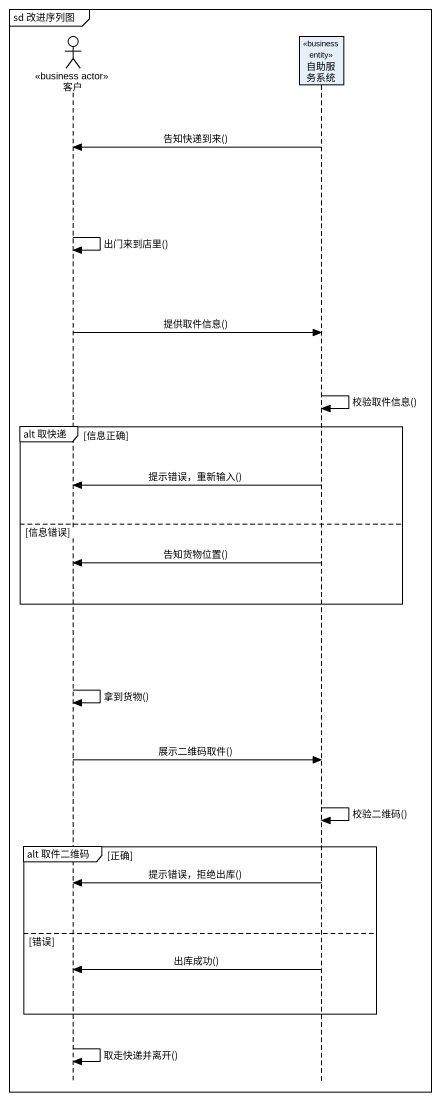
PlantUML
@startuml
mainframe sd 改进序列图
hide footbox
actor 客户 <<business actor>>
participant 自助服务系统 <<business entity>>

自助服务系统 -> 客户 : 告知快递到来()
客户 -> 客户 : 出门来到店里()
客户 -> 自助服务系统 : 提供取件信息()
自助服务系统 -> 自助服务系统 : 校验取件信息()
group alt 取快递 [信息正确]
  自助服务系统 -> 客户 : 提示错误，重新输入()
else 信息错误
  自助服务系统 -> 客户 : 告知货物位置()
end
客户 -> 客户 : 拿到货物()
客户 -> 自助服务系统 : 展示二维码取件()
自助服务系统 -> 自助服务系统 : 校验二维码()
group alt 取件二维码 [正确]
  自助服务系统 -> 客户 : 提示错误，拒绝出库()
else 错误
  自助服务系统 -> 客户 : 出库成功()
end
客户 -> 客户 : 取走快递并离开()
@enduml
